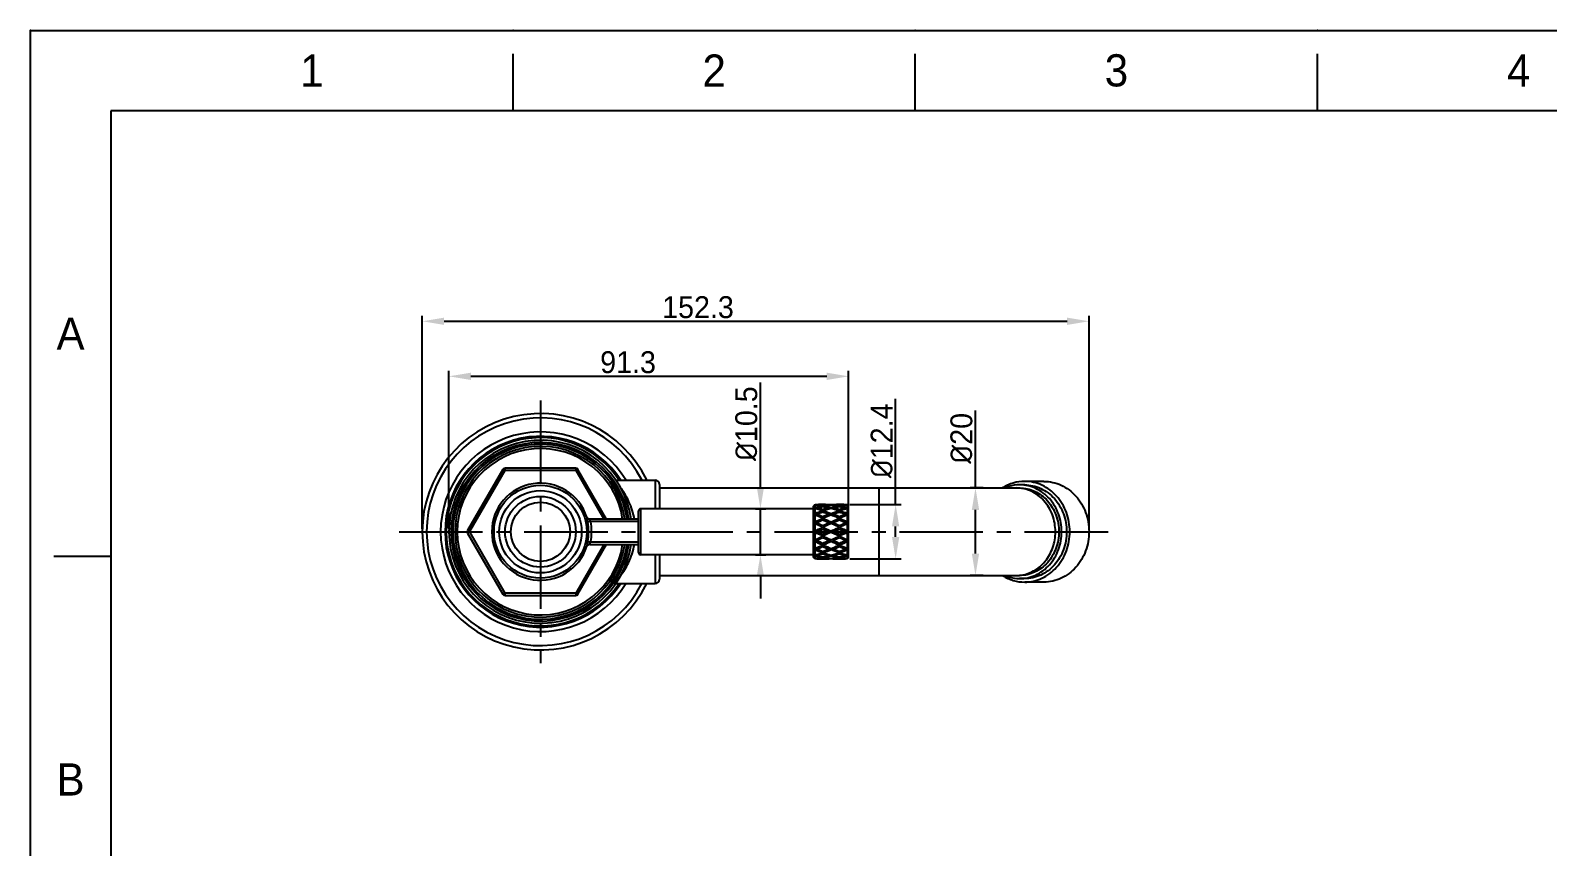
# Model space of a CAD drawing. Extents: x 9520 to 10292, y -16148 to -15602.
# Drawn here: x 9520.3 to 9866.9, y -15788.7 to -15602.3 of the extents above; entities that cross this region are included whole.
import ezdxf

# ---------------------------------------------------------------- set-up
doc = ezdxf.new("R2010")
doc.units = 0
doc.header["$MEASUREMENT"] = 0
doc.linetypes.add('CENTER2', pattern=[28.575, 19.05, -3.175, 3.175, -3.175])
doc.layers.get('0').update_dxf_attribs({"linetype": 'CONTINUOUS'})
doc.layers.get('DEFPOINTS').update_dxf_attribs({"linetype": 'CONTINUOUS'})
doc.layers.add('CENTER', color=1, linetype='CENTER2')
doc.layers.add('DIM', color=2, linetype='CONTINUOUS')
doc.styles.get("Standard").update_dxf_attribs({"font": 'Gulim.ttf'})
doc.dimstyles.new('ISO-25', dxfattribs={"dimtxt": 2.5, "dimasz": 2.5, "dimexe": 1.25, "dimexo": 0.625, "dimtad": 1, "dimdec": 1, "dimtxsty": 'Standard', "dimcen": 2.5, "dimadec": 0, "dimazin": 0, "dimtfac": 1, "dimtdec": 1, "dimtmove": 0, "dimatfit": 3, "dimfxl": 1, "dimarcsym": 0})

# ---------------------------------------------------------------- blocks, each defined once
blk = doc.blocks.new('*D25')
at = {"layer": 'DEFPOINTS', "color": 0, "transparency": 16777216}
for p in [(9707.25, -15681.3), (9615.95, -15716.8), (9707.25, -15716.84)]:
    blk.add_point(p, dxfattribs=at)
at = {"layer": 'DIM', "color": 3, "lineweight": -2, "transparency": 16777216}
for p, q in [((9615.95, -15716.17), (9615.95, -15680.05)), ((9707.25, -15716.21), (9707.25, -15680.05)), ((9620.95, -15681.3), (9702.25, -15681.3))]:
    blk.add_line(p, q, dxfattribs=at)
at = {"layer": 'DIM', "color": 3, "transparency": 16777216}
for points in [[(9620.95, -15680.47), (9620.95, -15682.14), (9615.95, -15681.3)], [(9702.25, -15680.47), (9702.25, -15682.14), (9707.25, -15681.3)]]:
    blk.add_solid(points, dxfattribs=at)
at = {"layer": 'DIM', "color": 3, "transparency": 16777216, "insert": (9656.86, -15678.11), "char_height": 5, "attachment_point": 5}
blk.add_mtext('91.3', dxfattribs=at)
blk = doc.blocks.new('*D26')
at = {"layer": 'DEFPOINTS', "color": 0, "transparency": 16777216}
for p in [(9762.17, -15668.73), (9609.85, -15716.8), (9762.17, -15716.8)]:
    blk.add_point(p, dxfattribs=at)
at = {"layer": 'DIM', "color": 3, "lineweight": -2, "transparency": 16777216}
for p, q in [((9609.85, -15716.17), (9609.85, -15667.48)), ((9614.85, -15668.73), (9757.17, -15668.73)), ((9762.17, -15716.17), (9762.17, -15667.48))]:
    blk.add_line(p, q, dxfattribs=at)
at = {"layer": 'DIM', "color": 3, "transparency": 16777216}
for points in [[(9614.85, -15667.9), (9614.85, -15669.56), (9609.85, -15668.73)], [(9757.17, -15667.9), (9757.17, -15669.56), (9762.17, -15668.73)]]:
    blk.add_solid(points, dxfattribs=at)
at = {"layer": 'DIM', "color": 3, "transparency": 16777216, "insert": (9672.84, -15665.54), "char_height": 5, "attachment_point": 5}
blk.add_mtext('152.3', dxfattribs=at)
blk = doc.blocks.new('*D27')
at = {"layer": 'DEFPOINTS', "color": 0, "transparency": 16777216}
for p in [(9736.23, -15706.8), (9738.63, -15706.8), (9738.63, -15726.8)]:
    blk.add_point(p, dxfattribs=at)
at = {"layer": 'DIM', "color": 3, "lineweight": -2, "transparency": 16777216}
for p, q in [((9736.23, -15706.8), (9736.23, -15689.14)), ((9738, -15706.8), (9734.98, -15706.8)), ((9736.23, -15721.8), (9736.23, -15711.8)), ((9738, -15726.8), (9734.98, -15726.8))]:
    blk.add_line(p, q, dxfattribs=at)
at = {"layer": 'DIM', "color": 3, "transparency": 16777216}
for points in [[(9735.39, -15711.8), (9737.06, -15711.8), (9736.23, -15706.8)], [(9735.39, -15721.8), (9737.06, -15721.8), (9736.23, -15726.8)]]:
    blk.add_solid(points, dxfattribs=at)
at = {"layer": 'DIM', "color": 3, "transparency": 16777216, "insert": (9733.04, -15695.47), "char_height": 5, "attachment_point": 5, "rotation": 90}
blk.add_mtext('{\\fISOCPEUR|b0|i0|c0|p34;%%C}20', dxfattribs=at)
blk = doc.blocks.new('*D28')
at = {"layer": 'DEFPOINTS', "color": 0, "transparency": 16777216}
for p in [(9706.9, -15710.6), (9717.99, -15710.6), (9706.9, -15723)]:
    blk.add_point(p, dxfattribs=at)
at = {"layer": 'DIM', "color": 3, "lineweight": -2, "transparency": 16777216}
for p, q in [((9717.99, -15710.6), (9717.99, -15686.48)), ((9707.52, -15710.6), (9719.24, -15710.6)), ((9717.99, -15718), (9717.99, -15715.6)), ((9707.52, -15723), (9719.24, -15723))]:
    blk.add_line(p, q, dxfattribs=at)
at = {"layer": 'DIM', "color": 3, "transparency": 16777216}
for points in [[(9717.16, -15715.6), (9718.82, -15715.6), (9717.99, -15710.6)], [(9717.16, -15718), (9718.82, -15718), (9717.99, -15723)]]:
    blk.add_solid(points, dxfattribs=at)
at = {"layer": 'DIM', "color": 3, "transparency": 16777216, "insert": (9714.8, -15696.04), "char_height": 5, "attachment_point": 5, "rotation": 90}
blk.add_mtext('{\\fISOCPEUR|b0|i0|c0|p34;%%C}12.4', dxfattribs=at)
blk = doc.blocks.new('*D29')
at = {"layer": 'DEFPOINTS', "color": 0, "transparency": 16777216}
for p in [(9685.39, -15711.55), (9687.1, -15711.55), (9685.39, -15722.05)]:
    blk.add_point(p, dxfattribs=at)
at = {"layer": 'DIM', "color": 3, "lineweight": -2, "transparency": 16777216}
for p, q in [((9687.1, -15706.55), (9687.1, -15682.69)), ((9686.01, -15711.55), (9688.35, -15711.55)), ((9687.1, -15722.05), (9687.1, -15711.55)), ((9686.01, -15722.05), (9688.35, -15722.05)), ((9687.1, -15727.05), (9687.1, -15732.05))]:
    blk.add_line(p, q, dxfattribs=at)
at = {"layer": 'DIM', "color": 3, "transparency": 16777216}
for points in [[(9686.26, -15706.55), (9687.93, -15706.55), (9687.1, -15711.55)], [(9686.26, -15727.05), (9687.93, -15727.05), (9687.1, -15722.05)]]:
    blk.add_solid(points, dxfattribs=at)
at = {"layer": 'DIM', "color": 3, "transparency": 16777216, "insert": (9683.9, -15692.12), "char_height": 5, "attachment_point": 5, "rotation": 90}
blk.add_mtext('{\\fISOCPEUR|b0|i0|c0|p34;%%C}10.5', dxfattribs=at)

msp = doc.modelspace()

# ---------------------------------------------------------------- linework, layer by layer
for p, q in [((9630.59, -15620.66), (9630.59, -15607.67)), ((9722.48, -15620.66), (9722.48, -15607.67)), ((9814.37, -15620.66), (9814.37, -15607.67)), ((10273.83, -15620.66), (9538.7, -15620.66)), ((9538.7, -15620.66), (9538.7, -16129.74)), ((9538.7, -15722.48), (9525.7, -15722.48))]:
    msp.add_line(p, q)
at = {"color": 7, "linetype": 'Continuous'}
for p, q in [((9628.27, -15702.55), (9620.22, -15716.5)), ((9628.71, -15702.8), (9620.65, -15716.75)), ((9628.27, -15702.55), (9628.71, -15702.8)), ((9628.79, -15702.75), (9628.79, -15702.25)), ((9644.9, -15702.25), (9628.79, -15702.25)), ((9628.79, -15702.75), (9644.9, -15702.75)), ((9644.9, -15702.25), (9644.9, -15702.75)), ((9644.99, -15702.8), (9645.42, -15702.55)), ((9651.4, -15713.9), (9644.99, -15702.8)), ((9651.97, -15713.9), (9645.42, -15702.55)), ((9654.04, -15705), (9663.05, -15705)), ((9663.05, -15705), (9663.05, -15711.55)), ((9664.05, -15706), (9664.05, -15711.55)), ((9664.05, -15706.8), (9746.32, -15706.8)), ((9714.17, -15706.8), (9714.17, -15726.8)), ((9747.47, -15706.1), (9746.32, -15706.1)), ((9751.87, -15705.3), (9747.47, -15705.3)), ((9659.25, -15721.55), (9659.25, -15712.05)), ((9659.75, -15722.05), (9659.75, -15711.55)), ((9699.25, -15711.55), (9659.75, -15711.55)), ((9699.25, -15710.95), (9699.6, -15710.6)), ((9699.25, -15722.65), (9699.25, -15710.95)), ((9699.26, -15711.02), (9699.25, -15711.02)), ((9699.26, -15711.02), (9699.25, -15711.02)), ((9699.25, -15711.03), (9699.25, -15711.03)), ((9699.25, -15711.67), (9699.31, -15711.6)), ((9699.27, -15711.71), (9699.25, -15711.72)), ((9699.56, -15710.68), (9699.6, -15710.65)), ((9699.6, -15710.6), (9706.9, -15710.6)), ((9699.6, -15710.65), (9699.6, -15710.6)), ((9699.6, -15711.28), (9699.6, -15710.72)), ((9699.6, -15712.66), (9699.6, -15711.51)), ((9700, -15710.76), (9700, -15710.68)), ((9700, -15711.62), (9700, -15711.39)), ((9701.13, -15711.14), (9701.12, -15710.98)), ((9701.13, -15712.37), (9701.12, -15712.11)), ((9701.14, -15710.62), (9701.14, -15710.6)), ((9701.36, -15710.6), (9701.14, -15710.6)), ((9701.36, -15710.82), (9701.36, -15710.92)), ((9701.36, -15711.76), (9701.36, -15711.99)), ((9701.57, -15710.6), (9701.57, -15710.62)), ((9701.59, -15710.98), (9701.58, -15711.14)), ((9701.6, -15712.11), (9701.58, -15712.37)), ((9702.72, -15710.68), (9702.72, -15710.76)), ((9702.72, -15711.39), (9702.72, -15711.61)), ((9703.25, -15710.66), (9703.25, -15710.7)), ((9703.25, -15711.31), (9703.25, -15711.47)), ((9703.78, -15710.76), (9703.78, -15710.68)), ((9703.78, -15711.61), (9703.78, -15711.39)), ((9704.91, -15712.37), (9704.9, -15712.11)), ((9704.91, -15711.14), (9704.91, -15710.98)), ((9704.93, -15710.62), (9704.93, -15710.6)), ((9705.14, -15710.6), (9704.93, -15710.6)), ((9705.14, -15710.82), (9705.14, -15710.92)), ((9705.14, -15711.76), (9705.14, -15711.99)), ((9705.35, -15710.6), (9705.35, -15710.62)), ((9705.37, -15710.98), (9705.36, -15711.14)), ((9705.38, -15712.11), (9705.37, -15712.37)), ((9706.5, -15710.68), (9706.5, -15710.76)), ((9706.5, -15711.39), (9706.5, -15711.62)), ((9706.9, -15710.6), (9706.9, -15710.65)), ((9707.25, -15710.95), (9706.9, -15710.6)), ((9706.9, -15710.65), (9706.93, -15710.68)), ((9706.9, -15710.72), (9706.9, -15711.28)), ((9706.9, -15711.51), (9706.9, -15712.66)), ((9707.25, -15711.02), (9707.23, -15711.02)), ((9707.25, -15711.02), (9707.23, -15711.02)), ((9707.25, -15711.72), (9707.23, -15711.71)), ((9707.25, -15711.03), (9707.24, -15711.03)), ((9707.25, -15722.65), (9707.25, -15710.95)), ((9647.39, -15713.35), (9647.4, -15713.36)), ((9647.63, -15714.54), (9648.29, -15714.4)), ((9659.25, -15713.9), (9648.15, -15713.9)), ((9648.15, -15713.9), (9648.2, -15713.95)), ((9648.29, -15714.4), (9659.25, -15714.4)), ((9699.6, -15713.02), (9699.25, -15713.1)), ((9699.6, -15714.56), (9699.6, -15713.02)), ((9699.6, -15716.6), (9699.6, -15714.98)), ((9701.13, -15715.69), (9699.6, -15714.98)), ((9700, -15713.06), (9700, -15712.83)), ((9700, -15714.89), (9700, -15714.77)), ((9700, -15714.77), (9701.36, -15715.4)), ((9701.36, -15715.48), (9700, -15714.89)), ((9701.13, -15714.03), (9701.12, -15713.87)), ((9701.36, -15713.4), (9701.36, -15713.59)), ((9701.36, -15715.4), (9702.72, -15714.77)), ((9702.72, -15714.89), (9701.36, -15715.48)), ((9701.36, -15715.4), (9701.36, -15715.48)), ((9701.59, -15713.87), (9701.58, -15714.03)), ((9703.25, -15714.92), (9701.58, -15715.69)), ((9702.72, -15712.83), (9702.72, -15713.06)), ((9702.72, -15714.77), (9702.72, -15714.89)), ((9703.25, -15712.94), (9703.25, -15712.71)), ((9703.25, -15714.62), (9703.25, -15714.75)), ((9704.92, -15715.69), (9703.25, -15714.92)), ((9703.78, -15713.06), (9703.78, -15712.83)), ((9703.78, -15714.89), (9703.78, -15714.77)), ((9703.78, -15714.77), (9705.14, -15715.4)), ((9705.14, -15715.48), (9703.78, -15714.89)), ((9704.91, -15714.03), (9704.9, -15713.87)), ((9705.14, -15713.4), (9705.14, -15713.59)), ((9705.14, -15715.4), (9706.5, -15714.77)), ((9706.5, -15714.89), (9705.14, -15715.48)), ((9705.14, -15715.4), (9705.14, -15715.48)), ((9705.37, -15713.87), (9705.36, -15714.03)), ((9706.9, -15714.98), (9705.36, -15715.69)), ((9706.5, -15712.83), (9706.5, -15713.06)), ((9706.5, -15714.77), (9706.5, -15714.89)), ((9706.9, -15713.02), (9706.9, -15714.56)), ((9706.9, -15714.98), (9706.9, -15716.6)), ((9620.65, -15716.75), (9620.22, -15716.5)), ((9620.22, -15717.1), (9620.65, -15716.85)), ((9620.22, -15717.1), (9628.27, -15731.05)), ((9620.65, -15716.85), (9628.71, -15730.8)), ((9699.6, -15718.62), (9699.6, -15717)), ((9699.6, -15718.62), (9701.13, -15717.9)), ((9699.6, -15720.58), (9699.6, -15719.03)), ((9700, -15718.71), (9701.36, -15718.11)), ((9701.36, -15718.19), (9700, -15718.82)), ((9700, -15718.71), (9700, -15718.82)), ((9701.15, -15715.95), (9701.14, -15715.9)), ((9701.14, -15717.7), (9701.15, -15717.65)), ((9701.36, -15718.19), (9701.36, -15718.11)), ((9701.36, -15718.11), (9702.72, -15718.71)), ((9702.72, -15718.82), (9701.36, -15718.19)), ((9701.58, -15715.9), (9701.57, -15715.95)), ((9701.57, -15717.65), (9701.58, -15717.7)), ((9701.58, -15717.9), (9703.25, -15718.68)), ((9702.72, -15718.82), (9702.72, -15718.71)), ((9703.25, -15716.67), (9703.25, -15716.66)), ((9703.25, -15716.93), (9703.25, -15716.94)), ((9703.25, -15718.68), (9704.92, -15717.9)), ((9703.25, -15718.97), (9703.25, -15718.85)), ((9703.78, -15718.71), (9705.14, -15718.11)), ((9705.14, -15718.19), (9703.78, -15718.82)), ((9703.78, -15718.71), (9703.78, -15718.82)), ((9704.93, -15715.95), (9704.92, -15715.9)), ((9704.92, -15717.7), (9704.93, -15717.65)), ((9705.14, -15718.19), (9705.14, -15718.11)), ((9705.14, -15718.11), (9706.5, -15718.71)), ((9706.5, -15718.82), (9705.14, -15718.19)), ((9705.36, -15715.9), (9705.35, -15715.95)), ((9705.35, -15717.65), (9705.36, -15717.7)), ((9705.36, -15717.9), (9706.9, -15718.62)), ((9706.5, -15718.82), (9706.5, -15718.71)), ((9706.9, -15717), (9706.9, -15718.62)), ((9706.9, -15719.03), (9706.9, -15720.58)), ((9644.99, -15730.8), (9651.4, -15719.7)), ((9645.42, -15731.05), (9651.97, -15719.7)), ((9648.29, -15719.2), (9647.63, -15719.06)), ((9648.2, -15719.64), (9648.15, -15719.7)), ((9648.15, -15719.7), (9659.25, -15719.7)), ((9659.25, -15719.2), (9648.29, -15719.2)), ((9699.25, -15722.05), (9659.75, -15722.05)), ((9663.05, -15722.05), (9663.05, -15728.6)), ((9664.05, -15722.05), (9664.05, -15727.6)), ((9699.25, -15721.88), (9699.27, -15721.89)), ((9699.31, -15721.99), (9699.25, -15721.92)), ((9699.6, -15722.09), (9699.6, -15720.94)), ((9699.6, -15722.88), (9699.6, -15722.31)), ((9700, -15720.54), (9700, -15720.76)), ((9700, -15721.98), (9700, -15722.21)), ((9701.12, -15719.73), (9701.13, -15719.56)), ((9701.12, -15721.49), (9701.13, -15721.22)), ((9701.12, -15722.62), (9701.13, -15722.46)), ((9701.36, -15720.2), (9701.36, -15720.01)), ((9701.36, -15721.83), (9701.36, -15721.61)), ((9701.58, -15719.56), (9701.59, -15719.73)), ((9701.58, -15721.22), (9701.6, -15721.49)), ((9701.58, -15722.46), (9701.59, -15722.62)), ((9702.72, -15720.76), (9702.72, -15720.54)), ((9702.72, -15722.21), (9702.72, -15721.98)), ((9703.25, -15720.65), (9703.25, -15720.89)), ((9703.25, -15722.28), (9703.25, -15722.13)), ((9703.78, -15720.54), (9703.78, -15720.76)), ((9703.78, -15721.98), (9703.78, -15722.21)), ((9704.9, -15719.73), (9704.91, -15719.56)), ((9704.9, -15721.49), (9704.91, -15721.22)), ((9704.91, -15722.62), (9704.91, -15722.46)), ((9705.14, -15720.2), (9705.14, -15720.01)), ((9705.14, -15721.83), (9705.14, -15721.61)), ((9705.36, -15719.56), (9705.37, -15719.73)), ((9705.36, -15722.46), (9705.37, -15722.62)), ((9705.37, -15721.22), (9705.38, -15721.49)), ((9706.5, -15720.76), (9706.5, -15720.54)), ((9706.5, -15722.21), (9706.5, -15721.98)), ((9706.9, -15720.58), (9707.25, -15720.5)), ((9706.9, -15720.94), (9706.9, -15722.09)), ((9706.9, -15722.31), (9706.9, -15722.88)), ((9707.23, -15721.89), (9707.25, -15721.88)), ((9699.25, -15722.56), (9699.25, -15722.57)), ((9699.25, -15722.58), (9699.26, -15722.58)), ((9699.25, -15722.58), (9699.26, -15722.58)), ((9699.25, -15722.65), (9699.6, -15723)), ((9699.6, -15722.95), (9699.56, -15722.91)), ((9699.6, -15723), (9699.6, -15722.95)), ((9701.14, -15723), (9699.6, -15723)), ((9700, -15722.84), (9700, -15722.92)), ((9701.14, -15723), (9701.14, -15722.98)), ((9701.36, -15722.78), (9701.36, -15722.68)), ((9701.36, -15723), (9701.57, -15723)), ((9701.57, -15722.98), (9701.57, -15723)), ((9704.93, -15723), (9701.57, -15723)), ((9702.72, -15722.92), (9702.72, -15722.84)), ((9703.25, -15722.94), (9703.25, -15722.89)), ((9703.78, -15722.84), (9703.78, -15722.92)), ((9704.93, -15723), (9704.93, -15722.98)), ((9705.14, -15722.78), (9705.14, -15722.68)), ((9705.14, -15723), (9705.35, -15723)), ((9705.35, -15722.98), (9705.35, -15723)), ((9706.9, -15723), (9705.35, -15723)), ((9706.5, -15722.92), (9706.5, -15722.84)), ((9707.25, -15722.65), (9706.9, -15723)), ((9706.93, -15722.91), (9706.9, -15722.95)), ((9706.9, -15722.95), (9706.9, -15723)), ((9707.23, -15722.58), (9707.25, -15722.58)), ((9707.23, -15722.58), (9707.25, -15722.58)), ((9707.24, -15722.57), (9707.25, -15722.56)), ((9654.04, -15728.6), (9663.05, -15728.6)), ((9664.05, -15726.8), (9746.32, -15726.8)), ((9747.47, -15727.5), (9746.32, -15727.5)), ((9751.87, -15728.3), (9747.47, -15728.3)), ((9628.71, -15730.8), (9628.27, -15731.05)), ((9628.79, -15731.35), (9628.79, -15730.85)), ((9644.9, -15730.85), (9628.79, -15730.85)), ((9628.79, -15731.35), (9644.9, -15731.35)), ((9644.9, -15730.85), (9644.9, -15731.35)), ((9645.42, -15731.05), (9644.99, -15730.8))]:
    msp.add_line(p, q, dxfattribs=at)
msp.add_lwpolyline([(9520.32, -15602.28), (10292.2, -15602.28), (10292.2, -16148.12), (9520.32, -16148.12)], close=True)
for radius in [10.6, 9.4, 8.07, 6.76]:
    msp.add_circle((9636.85, -15716.8), radius, dxfattribs=at)
for centre, radius, start, end in [((9636.85, -15716.8), 27, 25.9734, 334.0266), ((9636.85, -15716.8), 26, 27.0585, 332.9403), ((9636.85, -15716.8), 22.8, 31.222, 328.7807), ((9636.85, -15716.8), 21.8, 32.7734, 327.2266), ((9636.85, -15716.8), 21.5, 33.3123, 326.69), ((9636.85, -15716.8), 20.9, 7.9777, 352.0223), ((9636.85, -15716.8), 20.4, 8.1758, 351.8243), ((9636.85, -15716.8), 20, 8.3417, 351.6581), ((9636.85, -15716.8), 19.5, 8.5612, 351.4388), ((9636.85, -15716.8), 19, 8.7882, 351.212), ((9628.79, -15702.85), 0.6, 90, 150), ((9628.79, -15702.85), 0.1, 90, 150), ((9644.9, -15702.85), 0.6, 30, 90), ((9644.9, -15702.85), 0.1, 30, 90), ((9663.05, -15706), 1, 0, 90), ((9636.85, -15716.8), 11.1, 17.3801, 342.6199), ((9659.75, -15712.05), 0.5, 90, 180), ((9863.14, -15866.22), 225.72, 136.444, 136.5605), ((9724.56, -15738.8), 37.57, 131.6258, 132.3292), ((9705.66, -15739.5), 28.56, 102.7456, 102.9834), ((9706.23, -15722.78), 13.08, 120.4702, 122.1565), ((9634.51, -15653.18), 87.25, 317.9608, 318.2443), ((9701.32, -15739.85), 29.26, 90.3442, 93.3746), ((9697.11, -15737.65), 27.05, 83.876, 84.7268), ((9705.62, -15737.43), 26.83, 99.6449, 102.972), ((9691.85, -15740.67), 30.17, 74.342, 75.1284), ((9713.95, -15749.96), 39.97, 108.7294, 111.0452), ((9705.62, -15739.3), 28.35, 101.4392, 101.888), ((9702.14, -15739.29), 28.69, 91.5746, 94.2921), ((9697.99, -15737.38), 26.78, 82.7678, 85.6911), ((9697.22, -15736.68), 26.07, 81.3827, 83.886), ((9706.55, -15737.78), 27.19, 101.0078, 103.9414), ((9692.91, -15739.91), 29.39, 73.3014, 76.0493), ((9691.81, -15740.82), 30.34, 72.1318, 74.3406), ((9701.39, -15739.86), 29.26, 89.6525, 90.0681), ((9700.59, -15738.84), 28.24, 85.6862, 88.4471), ((9704.73, -15737.38), 26.78, 94.3089, 97.2322), ((9696.18, -15737.7), 27.11, 76.0542, 78.9965), ((9709.81, -15739.93), 29.41, 103.9517, 106.6976), ((9701.38, -15740.26), 29.66, 86.385, 89.6307), ((9705.51, -15736.79), 26.19, 96.1175, 98.6096), ((9697.11, -15737.34), 26.74, 76.7283, 80.3586), ((9711, -15741.16), 30.69, 105.6688, 107.8523), ((9688.98, -15749.34), 39.31, 68.7234, 71.2856), ((9705.62, -15737.78), 27.18, 94.9987, 96.1263), ((9710.91, -15740.82), 30.33, 104.625, 105.6671), ((9697.11, -15739.2), 28.25, 78.1089, 78.5588), ((9705.1, -15739.64), 29.04, 90.3342, 93.65), ((9700.88, -15737.78), 27.18, 83.8737, 85.0013), ((9709.36, -15737.2), 26.6, 99.6316, 103.2815), ((9695.58, -15740.87), 30.38, 74.3343, 75.3741), ((9717.6, -15749.58), 39.57, 108.721, 111.2666), ((9709.38, -15739.2), 28.25, 101.4412, 101.8907), ((9705.93, -15739.29), 28.69, 91.5746, 94.2921), ((9701.77, -15737.38), 26.78, 82.7678, 85.6911), ((9700.99, -15736.79), 26.19, 81.3904, 83.8825), ((9710.33, -15737.78), 27.19, 101.0078, 103.9414), ((9696.7, -15739.91), 29.39, 73.3014, 76.0493), ((9695.51, -15741.09), 30.62, 72.1434, 74.3321), ((9705.17, -15739.86), 29.26, 89.6525, 90.0681), ((9704.37, -15738.84), 28.24, 85.6862, 88.4471), ((9708.51, -15737.38), 26.78, 94.3089, 97.2322), ((9699.96, -15737.7), 27.11, 76.0542, 78.9965), ((9713.59, -15739.93), 29.41, 103.9517, 106.6976), ((9705.16, -15740.41), 29.81, 86.6527, 89.627), ((9709.27, -15736.68), 26.07, 96.1135, 98.6164), ((9700.85, -15737.56), 26.96, 77.0339, 80.3448), ((9714.73, -15740.96), 30.48, 105.6621, 107.8603), ((9692.62, -15749.74), 39.74, 68.9448, 71.2741), ((9709.38, -15737.65), 27.05, 95.2739, 96.1247), ((9700.87, -15739.3), 28.35, 78.1117, 78.5606), ((9714.64, -15740.66), 30.16, 104.872, 105.6588), ((9681.3, -15739.52), 38.53, 47.6796, 48.3655), ((9775.09, -15650.39), 91.42, 221.763, 222.0913), ((9700.15, -15722.96), 13.29, 57.8568, 59.5165), ((9550.7, -15859.24), 215.58, 43.4367, 43.5588), ((9700.83, -15739.5), 28.56, 77.0164, 77.2537), ((9648.15, -15713.1), 0.8, 198.1222, 270), ((9636.85, -15716.8), 11.02, 348.1536, 11.8464), ((9636.85, -15716.8), 11.69, 348.1536, 11.8464), ((9642.94, -15716.72), 15.65, 10.3921, 11.8942), ((9713.76, -15751.91), 41.5, 107.7226, 110.4688), ((9677.8, -15691.95), 30.06, 315.5011, 316.461), ((9757.68, -15848.02), 145.44, 112.882, 113.6897), ((9690.36, -15703.34), 14.54, 307.6684, 309.4325), ((9698.43, -15721.77), 6.89, 80.2596, 83.2016), ((9676.45, -15769.72), 61.25, 66.2452, 67.7915), ((9758.07, -15841.19), 139.47, 114.0972, 114.7843), ((9715.58, -15752.04), 42.19, 109.7061, 111.6793), ((9679.58, -15764.21), 55.28, 66.8071, 68.331), ((9679.75, -15767.06), 57.67, 67.9946, 69.4437), ((9773, -15871.88), 173.24, 114.4285, 114.9231), ((9687.02, -15752.34), 42.51, 68.3282, 70.2864), ((9723.34, -15764.72), 55.83, 111.6765, 113.1854), ((9722.85, -15766.75), 57.34, 110.5521, 112.0095), ((9628.16, -15875.25), 176.95, 65.0821, 65.5663), ((9689.06, -15751.57), 41.15, 69.8353, 72.2826), ((9649.08, -15838.59), 135.17, 66.3759, 67.1446), ((9726.47, -15770.2), 61.77, 112.0821, 113.7484), ((9648.75, -15832.15), 129.55, 65.1239, 65.9284), ((9717.34, -15751.29), 40.85, 107.7084, 110.174), ((9679.77, -15770.8), 62.42, 66.2587, 67.9074), ((9758.86, -15834.61), 132.25, 114.0798, 114.8679), ((9757.15, -15837.96), 134.49, 112.8535, 113.626), ((9719.36, -15752.04), 42.19, 109.7061, 111.6793), ((9683.37, -15764.21), 55.28, 66.8071, 68.331), ((9683.53, -15767.06), 57.67, 67.9946, 69.4437), ((9776.79, -15871.88), 173.24, 114.4285, 114.9231), ((9690.8, -15752.34), 42.51, 68.3282, 70.2864), ((9727.12, -15764.72), 55.83, 111.6765, 113.1854), ((9726.63, -15766.75), 57.34, 110.5521, 112.0095), ((9631.94, -15875.25), 176.95, 65.0821, 65.5663), ((9648.49, -15848.77), 146.25, 66.3125, 67.1158), ((9692.62, -15752.23), 41.85, 69.5425, 72.266), ((9649.21, -15839.45), 137.56, 65.2076, 65.9042), ((9729.91, -15769.41), 60.91, 112.2015, 113.7564), ((9728.84, -15691.8), 30.27, 223.5423, 224.4955), ((9705.49, -15719.96), 7.09, 75.6383, 78.5422), ((9716.19, -15703.26), 14.63, 230.5729, 232.3261), ((9708.06, -15721.77), 6.89, 96.7985, 99.7403), ((9620.74, -15716.8), 0.6, 150, 210), ((9620.74, -15716.8), 0.1, 150, 210), ((9645.18, -15587.52), 140.09, 292.7033, 293.5474), ((9695.92, -15708.93), 8.51, 293.0165, 295.6035), ((9645.13, -15846.19), 140.21, 66.453, 67.2964), ((9695.91, -15724.7), 8.54, 64.4012, 66.9787), ((9698.43, -15711.83), 6.89, 276.7984, 279.7404), ((9690.31, -15730.33), 14.63, 50.573, 52.326), ((9758.01, -15584.82), 146.26, 246.3125, 247.1158), ((9644.06, -15592.29), 136.15, 294.0752, 294.7861), ((9643.67, -15842.15), 137.08, 65.2164, 65.9223), ((9756.03, -15596.88), 134.56, 245.2032, 245.9154), ((9651.26, -15606.43), 120.65, 293.8278, 294.5353), ((9651.26, -15827.16), 120.65, 65.4647, 66.1722), ((9774.55, -15558.35), 176.95, 245.0821, 245.5663), ((9701.36, -15715.21), 0.531, 245.2241, 294.7781), ((9701.36, -15718.38), 0.531, 65.2219, 114.7759), ((9701.36, -15716.38), 0.529, 65.3571, 114.6424), ((9701.36, -15717.22), 0.529, 245.3576, 294.6429), ((9701.36, -15716.43), 0.53, 66.5824, 113.4179), ((9701.36, -15717.16), 0.53, 246.5831, 293.4165), ((9751.46, -15606.43), 120.65, 245.4647, 246.1722), ((9751.46, -15827.16), 120.65, 113.8278, 114.5354), ((9629.71, -15561.71), 173.25, 294.4285, 294.9231), ((9759.71, -15582.45), 145.61, 246.4627, 247.1822), ((9759.67, -15851.03), 145.49, 112.8175, 113.5376), ((9761.09, -15586.94), 142.03, 245.2256, 245.9656), ((9760.82, -15846.05), 141.37, 114.0326, 114.7762), ((9649.35, -15595.63), 134.49, 292.8535, 293.626), ((9647.64, -15598.99), 132.24, 294.0798, 294.8679), ((9645.67, -15587.54), 141.37, 294.0326, 294.7762), ((9646.83, -15582.56), 145.49, 292.8175, 293.5376), ((9646.78, -15851.14), 145.61, 66.4627, 67.1822), ((9645.4, -15846.66), 142.03, 65.2256, 65.9656), ((9757.42, -15595), 135.17, 246.3759, 247.1446), ((9757.74, -15601.44), 129.55, 245.1239, 245.9284), ((9655.04, -15606.43), 120.65, 293.8278, 294.5353), ((9655.04, -15827.16), 120.65, 65.4647, 66.1722), ((9778.33, -15558.35), 176.95, 245.0821, 245.5663), ((9705.14, -15715.21), 0.532, 245.2337, 294.7461), ((9705.14, -15716.38), 0.529, 65.3576, 114.6429), ((9705.14, -15717.22), 0.529, 245.3571, 294.6424), ((9705.14, -15718.38), 0.532, 65.2539, 114.7663), ((9705.14, -15716.43), 0.53, 66.5821, 113.4176), ((9705.14, -15717.16), 0.53, 246.5835, 293.4169), ((9755.24, -15606.43), 120.65, 245.4647, 246.1722), ((9755.24, -15827.16), 120.65, 113.8278, 114.5354), ((9633.49, -15561.71), 173.25, 294.4285, 294.9231), ((9761.36, -15587.41), 140.21, 246.453, 247.2964), ((9761.32, -15846.08), 140.09, 112.7033, 113.5474), ((9762.82, -15591.44), 137.08, 245.2164, 245.9223), ((9762.44, -15841.3), 136.15, 114.0752, 114.7861), ((9648.81, -15585.57), 145.43, 292.882, 293.6898), ((9647.81, -15591.06), 140.95, 294.1041, 294.7841), ((9710.59, -15708.9), 8.54, 244.4013, 246.9787), ((9710.57, -15724.67), 8.51, 113.0165, 115.6035), ((9708.06, -15711.83), 6.89, 260.2597, 263.2015), ((9716.13, -15730.26), 14.54, 127.6686, 129.4324), ((9648.15, -15720.5), 0.8, 90, 161.8778), ((9659.75, -15721.55), 0.5, 180, 270), ((9701.01, -15713.63), 7.09, 255.6385, 258.5421), ((9677.65, -15741.8), 30.28, 43.5424, 44.4955), ((9713.87, -15681.36), 41.85, 249.5426, 252.266), ((9705.66, -15694.09), 28.56, 257.0166, 257.2543), ((9706.34, -15710.64), 13.29, 237.8567, 239.5165), ((9634.33, -15780.58), 87.49, 41.7562, 42.0389), ((9676.7, -15664.47), 60.61, 292.2003, 293.763), ((9713.79, -15684.07), 39.5, 248.9413, 251.2841), ((9691.85, -15692.93), 30.17, 284.8716, 285.658), ((9705.63, -15696.09), 26.9, 257.0327, 260.3504), ((9705.62, -15694.3), 28.35, 258.112, 258.5608), ((9679.87, -15666.85), 57.34, 290.5521, 292.0095), ((9679.37, -15668.88), 55.83, 291.6765, 293.1854), ((9715.7, -15681.26), 42.51, 248.3281, 250.2864), ((9691.82, -15692.8), 30.3, 285.6581, 287.8695), ((9692.91, -15693.67), 29.41, 283.9517, 286.6976), ((9706.53, -15695.9), 27.11, 256.0542, 258.9965), ((9722.96, -15666.54), 57.67, 247.9946, 249.4437), ((9723.13, -15669.38), 55.28, 246.8071, 248.331), ((9687.13, -15681.56), 42.19, 289.7061, 291.6793), ((9709.8, -15693.69), 29.39, 253.3014, 256.0493), ((9696.16, -15695.82), 27.19, 281.0078, 283.9414), ((9689.16, -15682.31), 40.85, 287.7084, 290.1737), ((9726.87, -15662.45), 62.79, 246.2651, 247.9044), ((9697.14, -15696.4), 26.6, 279.6316, 283.2815), ((9688.87, -15683.96), 39.63, 288.7248, 291.2663), ((9711, -15692.45), 30.67, 252.1471, 254.3318), ((9710.91, -15692.76), 30.35, 254.3332, 255.3747), ((9697.11, -15694.39), 28.25, 281.4412, 281.8911), ((9680.09, -15663.55), 61.61, 292.0817, 293.7522), ((9717.43, -15682.03), 41.15, 249.835, 252.2826), ((9717.47, -15684.37), 39.18, 248.7209, 251.2915), ((9695.59, -15692.77), 30.34, 284.6253, 285.6664), ((9709.39, -15696.26), 26.74, 256.7283, 260.3586), ((9709.38, -15694.39), 28.25, 258.1093, 258.5588), ((9683.65, -15666.85), 57.34, 290.5521, 292.0095), ((9683.16, -15668.88), 55.83, 291.6765, 293.1854), ((9719.48, -15681.26), 42.51, 248.3281, 250.2864), ((9695.53, -15692.55), 30.57, 285.6661, 287.8584), ((9696.69, -15693.67), 29.41, 283.9517, 286.6976), ((9710.31, -15695.9), 27.11, 256.0542, 258.9965), ((9726.75, -15666.54), 57.67, 247.9946, 249.4437), ((9726.91, -15669.38), 55.28, 246.8071, 248.331), ((9690.91, -15681.56), 42.19, 289.7061, 291.6793), ((9713.58, -15693.69), 29.39, 253.3014, 256.0493), ((9699.95, -15695.82), 27.19, 281.0078, 283.9414), ((9692.73, -15681.69), 41.5, 287.7226, 290.4689), ((9700.87, -15696.14), 26.86, 279.6487, 282.9726), ((9730.31, -15663.26), 61.92, 246.2563, 247.7858), ((9692.51, -15683.53), 40.08, 288.7359, 291.0453), ((9714.72, -15692.66), 30.45, 252.1386, 254.3389), ((9714.64, -15692.94), 30.16, 254.3412, 255.128), ((9700.87, -15694.3), 28.35, 281.4394, 281.8883), ((9728.7, -15741.65), 30.07, 135.5012, 136.4609), ((9700.26, -15710.81), 13.09, 300.4704, 302.1563), ((9775.09, -15783.2), 91.42, 137.9087, 138.237), ((9700.83, -15694.09), 28.56, 282.7463, 282.9836), ((9725.2, -15694.08), 38.53, 227.6796, 228.3655), ((9855.85, -15574.29), 215.67, 223.4368, 223.5587), ((9697.11, -15695.95), 27.05, 275.2732, 276.124), ((9701.34, -15693.19), 29.81, 266.6534, 269.6277), ((9697.22, -15696.92), 26.07, 276.114, 278.6173), ((9697.99, -15696.22), 26.78, 274.3089, 277.2322), ((9702.12, -15694.75), 28.24, 265.6862, 268.4471), ((9701.32, -15693.67), 29.32, 269.6532, 270.068), ((9704.73, -15696.22), 26.78, 262.7678, 265.6911), ((9700.57, -15694.3), 28.69, 271.5746, 274.2921), ((9701.4, -15693.96), 29.04, 270.3342, 273.65), ((9705.51, -15696.8), 26.19, 261.3904, 263.8825), ((9705.62, -15695.81), 27.18, 263.8737, 265.0013), ((9700.88, -15695.81), 27.18, 274.9987, 276.1263), ((9705.12, -15693.33), 29.66, 266.385, 269.6307), ((9700.99, -15696.8), 26.19, 276.1175, 278.6096), ((9701.77, -15696.22), 26.78, 274.3089, 277.2322), ((9705.9, -15694.75), 28.24, 265.6862, 268.4471), ((9705.1, -15693.74), 29.26, 269.6525, 270.0681), ((9708.51, -15696.22), 26.78, 262.7678, 265.6911), ((9704.35, -15694.3), 28.69, 271.5746, 274.2921), ((9705.17, -15693.74), 29.26, 270.345, 273.3754), ((9709.27, -15696.91), 26.07, 261.3837, 263.8865), ((9709.38, -15695.95), 27.05, 263.8753, 264.7261), ((9681.94, -15694.79), 37.58, 311.6258, 312.3291), ((9543.45, -15567.47), 225.58, 316.4439, 316.5605), ((9663.05, -15727.6), 1, 270, 0), ((9745.53, -15718.76), 8.04, 270.0064, 275.5786), ((9628.79, -15730.75), 0.6, 210, 270), ((9628.79, -15730.75), 0.1, 210, 270), ((9644.9, -15730.75), 0.1, 270, 330), ((9644.9, -15730.75), 0.6, 270, 330)]:
    msp.add_arc(centre, radius, start, end, dxfattribs=at)
for points, knots in [([(9658.25, -15713.49), (9658.11, -15712.78), (9657.71, -15711.42), (9656.72, -15709.09), (9655.76, -15707.56), (9655.08, -15706.66)], [0, 0, 0, 0, 0.288965, 0.555736, 1, 1, 1, 1]), ([(9747.47, -15705.3), (9746.59, -15705.3), (9744.8, -15705.56), (9743.15, -15706.31), (9742.39, -15706.79)], [0, 0, 0, 0, 0.496223, 1, 1, 1, 1]), ([(9746.32, -15706.1), (9745.47, -15706.1), (9744.33, -15706.27), (9743.26, -15706.65), (9742.99, -15706.76)], [0, 0, 0, 0, 0.747792, 1, 1, 1, 1]), ([(9754.49, -15716.8), (9754.49, -15715.5), (9754.04, -15712.92), (9752.09, -15709.61), (9749.58, -15707.7), (9747.3, -15706.93), (9746.12, -15706.8), (9745.53, -15706.8)], [0, 0, 0, 0, 0.262135, 0.51716, 0.76171, 0.881394, 1, 1, 1, 1]), ([(9755.91, -15716.8), (9755.91, -15715.41), (9755.43, -15712.65), (9753.66, -15709.66), (9751.7, -15707.86), (9750.03, -15706.85), (9748.21, -15706.24), (9746.95, -15706.1), (9746.32, -15706.1)], [0, 0, 0, 0, 0.261806, 0.51648, 0.640499, 0.762001, 0.881539, 1, 1, 1, 1]), ([(9746.32, -15706.8), (9746.91, -15706.8), (9748.09, -15706.93), (9750.36, -15707.7), (9752.88, -15709.61), (9754.83, -15712.92), (9755.28, -15715.5), (9755.28, -15716.8)], [0, 0, 0, 0, 0.118611, 0.238299, 0.482856, 0.737853, 1, 1, 1, 1]), ([(9757.78, -15716.8), (9757.78, -15715.31), (9757.26, -15712.34), (9755.36, -15709.13), (9753.25, -15707.19), (9751.46, -15706.11), (9749.51, -15705.45), (9748.15, -15705.3), (9747.47, -15705.3)], [0, 0, 0, 0, 0.261806, 0.51648, 0.640499, 0.762002, 0.88154, 1, 1, 1, 1]), ([(9747.47, -15706.1), (9748.1, -15706.1), (9749.37, -15706.24), (9751.18, -15706.85), (9752.85, -15707.86), (9754.81, -15709.66), (9756.58, -15712.65), (9757.06, -15715.41), (9757.06, -15716.8)], [0, 0, 0, 0, 0.11846, 0.237996, 0.359496, 0.483514, 0.73819, 1, 1, 1, 1]), ([(9751.87, -15705.3), (9752.54, -15705.3), (9753.9, -15705.45), (9755.85, -15706.11), (9757.65, -15707.19), (9759.75, -15709.13), (9761.66, -15712.34), (9762.17, -15715.31), (9762.17, -15716.8)], [0, 0, 0, 0, 0.118459, 0.237995, 0.359495, 0.483514, 0.738191, 1, 1, 1, 1]), ([(9701.59, -15710.98), (9701.51, -15710.96), (9701.36, -15710.95), (9701.2, -15710.96), (9701.12, -15710.98)], [0, 0, 0, 0, 0.499969, 1, 1, 1, 1]), ([(9701.12, -15711.95), (9701.19, -15711.98), (9701.36, -15712), (9701.52, -15711.98), (9701.6, -15711.95)], [0, 0, 0, 0, 0.499984, 1, 1, 1, 1]), ([(9701.6, -15712.11), (9701.52, -15712.08), (9701.36, -15712.06), (9701.19, -15712.08), (9701.12, -15712.11)], [0, 0, 0, 0, 0.499975, 1, 1, 1, 1]), ([(9701.13, -15710.9), (9701.2, -15710.91), (9701.36, -15710.92), (9701.51, -15710.91), (9701.59, -15710.9)], [0, 0, 0, 0, 0.500004, 1, 1, 1, 1]), ([(9704.9, -15711.95), (9704.98, -15711.98), (9705.14, -15712), (9705.3, -15711.98), (9705.38, -15711.95)], [0, 0, 0, 0, 0.499975, 1, 1, 1, 1]), ([(9705.38, -15712.11), (9705.3, -15712.08), (9705.14, -15712.06), (9704.98, -15712.08), (9704.9, -15712.11)], [0, 0, 0, 0, 0.499984, 1, 1, 1, 1]), ([(9704.91, -15710.9), (9704.99, -15710.91), (9705.14, -15710.92), (9705.29, -15710.91), (9705.37, -15710.9)], [0, 0, 0, 0, 0.499972, 1, 1, 1, 1]), ([(9705.37, -15710.98), (9705.29, -15710.96), (9705.14, -15710.95), (9704.98, -15710.96), (9704.91, -15710.98)], [0, 0, 0, 0, 0.500001, 1, 1, 1, 1]), ([(9647.44, -15713.48), (9647.46, -15713.56), (9647.49, -15713.73), (9647.53, -15713.99), (9647.58, -15714.26), (9647.61, -15714.44), (9647.63, -15714.54)], [0, 0, 0, 0, 0.229135, 0.479876, 0.738577, 1, 1, 1, 1]), ([(9648.2, -15713.95), (9648.12, -15713.96), (9647.95, -15713.95), (9647.72, -15713.86), (9647.53, -15713.69), (9647.46, -15713.55), (9647.44, -15713.48)], [0, 0, 0, 0, 0.256935, 0.518389, 0.769001, 1, 1, 1, 1]), ([(9648.29, -15714.4), (9648.27, -15714.36), (9648.24, -15714.27), (9648.23, -15714.12), (9648.24, -15714), (9648.2, -15713.95)], [0, 0, 0, 0, 0.30274, 0.58419, 1, 1, 1, 1]), ([(9701.12, -15713.66), (9701.19, -15713.69), (9701.36, -15713.73), (9701.52, -15713.69), (9701.59, -15713.66)], [0, 0, 0, 0, 0.499989, 1, 1, 1, 1]), ([(9701.59, -15713.87), (9701.52, -15713.84), (9701.36, -15713.8), (9701.19, -15713.84), (9701.12, -15713.87)], [0, 0, 0, 0, 0.499984, 1, 1, 1, 1]), ([(9701.13, -15712.37), (9701.14, -15712.37), (9701.2, -15712.35), (9701.26, -15712.34), (9701.3, -15712.34)], [0, 0, 0, 0, 0.244296, 1, 1, 1, 1]), ([(9701.13, -15714.03), (9701.2, -15714), (9701.36, -15713.97), (9701.51, -15714), (9701.58, -15714.03)], [0, 0, 0, 0, 0.500016, 1, 1, 1, 1]), ([(9701.41, -15712.34), (9701.42, -15712.34), (9701.48, -15712.34), (9701.54, -15712.36), (9701.58, -15712.37)], [0, 0, 0, 0, 0.254913, 1, 1, 1, 1]), ([(9704.9, -15713.66), (9704.98, -15713.69), (9705.14, -15713.73), (9705.3, -15713.69), (9705.38, -15713.66)], [0, 0, 0, 0, 0.499982, 1, 1, 1, 1]), ([(9705.37, -15713.87), (9705.3, -15713.84), (9705.14, -15713.8), (9704.98, -15713.84), (9704.9, -15713.87)], [0, 0, 0, 0, 0.500001, 1, 1, 1, 1]), ([(9704.91, -15712.37), (9704.92, -15712.37), (9704.98, -15712.35), (9705.04, -15712.34), (9705.09, -15712.34)], [0, 0, 0, 0, 0.2443, 1, 1, 1, 1]), ([(9704.91, -15714.03), (9704.98, -15714), (9705.14, -15713.97), (9705.29, -15714), (9705.36, -15714.03)], [0, 0, 0, 0, 0.5, 1, 1, 1, 1]), ([(9705.19, -15712.34), (9705.21, -15712.34), (9705.27, -15712.34), (9705.32, -15712.36), (9705.37, -15712.37)], [0, 0, 0, 0, 0.254912, 1, 1, 1, 1]), ([(9746.31, -15726.76), (9747.42, -15726.65), (9749.65, -15725.95), (9752.34, -15723.65), (9754.09, -15720.46), (9754.49, -15718.02), (9754.49, -15716.8)], [0, 0, 0, 0, 0.237407, 0.482895, 0.738217, 1, 1, 1, 1]), ([(9755.28, -15716.8), (9755.28, -15718.09), (9754.83, -15720.67), (9752.88, -15723.99), (9750.36, -15725.9), (9748.09, -15726.67), (9746.91, -15726.8), (9746.32, -15726.8)], [0, 0, 0, 0, 0.262144, 0.517137, 0.761697, 0.881388, 1, 1, 1, 1]), ([(9746.32, -15727.5), (9746.95, -15727.5), (9748.21, -15727.36), (9750.03, -15726.74), (9751.7, -15725.74), (9753.66, -15723.94), (9755.43, -15720.94), (9755.91, -15718.18), (9755.91, -15716.8)], [0, 0, 0, 0, 0.11846, 0.237996, 0.359496, 0.483514, 0.73819, 1, 1, 1, 1]), ([(9747.47, -15728.3), (9748.15, -15728.3), (9749.51, -15728.15), (9751.46, -15727.48), (9753.25, -15726.41), (9755.36, -15724.47), (9757.26, -15721.25), (9757.78, -15718.29), (9757.78, -15716.8)], [0, 0, 0, 0, 0.118459, 0.237995, 0.359495, 0.483514, 0.738191, 1, 1, 1, 1]), ([(9757.06, -15716.8), (9757.06, -15718.18), (9756.58, -15720.94), (9754.81, -15723.94), (9752.85, -15725.74), (9751.18, -15726.74), (9749.37, -15727.36), (9748.1, -15727.5), (9747.47, -15727.5)], [0, 0, 0, 0, 0.261806, 0.51648, 0.640499, 0.762001, 0.881539, 1, 1, 1, 1]), ([(9762.17, -15716.8), (9762.17, -15718.29), (9761.66, -15721.25), (9759.75, -15724.47), (9757.65, -15726.41), (9755.85, -15727.48), (9753.9, -15728.15), (9752.54, -15728.3), (9751.87, -15728.3)], [0, 0, 0, 0, 0.261806, 0.51648, 0.640499, 0.762002, 0.88154, 1, 1, 1, 1]), ([(9647.63, -15719.06), (9647.61, -15719.15), (9647.58, -15719.33), (9647.53, -15719.6), (9647.49, -15719.86), (9647.46, -15720.03), (9647.44, -15720.11)], [0, 0, 0, 0, 0.261424, 0.520124, 0.770866, 1, 1, 1, 1]), ([(9647.44, -15720.11), (9647.46, -15720.04), (9647.53, -15719.9), (9647.72, -15719.74), (9647.95, -15719.65), (9648.12, -15719.64), (9648.2, -15719.64)], [0, 0, 0, 0, 0.230999, 0.481611, 0.743065, 1, 1, 1, 1]), ([(9648.2, -15719.64), (9648.22, -15719.62), (9648.23, -15719.57), (9648.23, -15719.51), (9648.23, -15719.43), (9648.24, -15719.32), (9648.27, -15719.24), (9648.29, -15719.2)], [0, 0, 0, 0, 0.182312, 0.294019, 0.41897, 0.698901, 1, 1, 1, 1]), ([(9655.12, -15726.88), (9655.82, -15725.94), (9657.22, -15723.69), (9658.06, -15721.15), (9658.33, -15719.71)], [0, 0, 0, 0, 0.445252, 1, 1, 1, 1]), ([(9701.12, -15719.73), (9701.19, -15719.76), (9701.36, -15719.79), (9701.52, -15719.76), (9701.59, -15719.73)], [0, 0, 0, 0, 0.500018, 1, 1, 1, 1]), ([(9701.59, -15719.93), (9701.52, -15719.9), (9701.36, -15719.87), (9701.19, -15719.9), (9701.12, -15719.93)], [0, 0, 0, 0, 0.500013, 1, 1, 1, 1]), ([(9701.12, -15721.49), (9701.19, -15721.51), (9701.36, -15721.54), (9701.52, -15721.51), (9701.6, -15721.49)], [0, 0, 0, 0, 0.500028, 1, 1, 1, 1]), ([(9701.6, -15721.64), (9701.52, -15721.62), (9701.36, -15721.6), (9701.19, -15721.62), (9701.12, -15721.64)], [0, 0, 0, 0, 0.500018, 1, 1, 1, 1]), ([(9701.13, -15719.56), (9701.2, -15719.59), (9701.36, -15719.62), (9701.51, -15719.59), (9701.58, -15719.56)], [0, 0, 0, 0, 0.500016, 1, 1, 1, 1]), ([(9701.13, -15721.22), (9701.14, -15721.23), (9701.2, -15721.25), (9701.26, -15721.25), (9701.3, -15721.26)], [0, 0, 0, 0, 0.244296, 1, 1, 1, 1]), ([(9701.41, -15721.26), (9701.42, -15721.26), (9701.48, -15721.25), (9701.54, -15721.24), (9701.58, -15721.22)], [0, 0, 0, 0, 0.254913, 1, 1, 1, 1]), ([(9704.9, -15719.73), (9704.98, -15719.76), (9705.14, -15719.79), (9705.3, -15719.76), (9705.37, -15719.73)], [0, 0, 0, 0, 0.500001, 1, 1, 1, 1]), ([(9705.38, -15719.93), (9705.3, -15719.9), (9705.14, -15719.87), (9704.98, -15719.9), (9704.9, -15719.93)], [0, 0, 0, 0, 0.50002, 1, 1, 1, 1]), ([(9704.9, -15721.49), (9704.98, -15721.51), (9705.14, -15721.54), (9705.3, -15721.51), (9705.38, -15721.49)], [0, 0, 0, 0, 0.500018, 1, 1, 1, 1]), ([(9705.38, -15721.64), (9705.3, -15721.62), (9705.14, -15721.6), (9704.98, -15721.62), (9704.9, -15721.64)], [0, 0, 0, 0, 0.500028, 1, 1, 1, 1]), ([(9704.91, -15719.56), (9704.98, -15719.59), (9705.14, -15719.62), (9705.29, -15719.59), (9705.36, -15719.56)], [0, 0, 0, 0, 0.5, 1, 1, 1, 1]), ([(9704.91, -15721.22), (9704.92, -15721.23), (9704.98, -15721.25), (9705.04, -15721.25), (9705.09, -15721.26)], [0, 0, 0, 0, 0.2443, 1, 1, 1, 1]), ([(9705.19, -15721.26), (9705.21, -15721.26), (9705.27, -15721.25), (9705.32, -15721.24), (9705.37, -15721.22)], [0, 0, 0, 0, 0.254912, 1, 1, 1, 1]), ([(9701.12, -15722.62), (9701.2, -15722.63), (9701.36, -15722.64), (9701.51, -15722.63), (9701.59, -15722.62)], [0, 0, 0, 0, 0.500033, 1, 1, 1, 1]), ([(9701.59, -15722.69), (9701.51, -15722.68), (9701.36, -15722.67), (9701.2, -15722.68), (9701.13, -15722.69)], [0, 0, 0, 0, 0.500001, 1, 1, 1, 1]), ([(9704.91, -15722.62), (9704.98, -15722.63), (9705.14, -15722.64), (9705.29, -15722.63), (9705.37, -15722.62)], [0, 0, 0, 0, 0.5, 1, 1, 1, 1]), ([(9705.37, -15722.69), (9705.29, -15722.68), (9705.14, -15722.67), (9704.99, -15722.68), (9704.91, -15722.69)], [0, 0, 0, 0, 0.500029, 1, 1, 1, 1]), ([(9742.4, -15726.81), (9743.16, -15727.29), (9744.8, -15728.04), (9746.59, -15728.3), (9747.47, -15728.3)], [0, 0, 0, 0, 0.503768, 1, 1, 1, 1]), ([(9742.99, -15726.83), (9743.25, -15726.94), (9744.32, -15727.32), (9745.47, -15727.5), (9746.32, -15727.5)], [0, 0, 0, 0, 0.252215, 1, 1, 1, 1])]:
    msp.add_open_spline(points, degree=3, knots=knots, dxfattribs=at)
for p in [(9630.59, -15602.28), (9722.48, -15602.28), (9814.37, -15602.28)]:
    msp.add_point(p)
at = {"layer": 'CENTER'}
for p, q in [((9636.85, -15686.8), (9636.85, -15746.8)), ((9604.59, -15716.8), (9767.58, -15716.8))]:
    msp.add_line(p, q, dxfattribs=at)
at = {"layer": 'DIM', "color": 7}
msp.add_point((9520.32, -15602.28), dxfattribs=at)

# ---------------------------------------------------------------- texts
at = {"char_height": 7.35, "attachment_point": 5}
for s, width, insert in [('1', 64.98, (9584.64, -15611.47)), ('2', 64.98, (9676.54, -15611.47)), ('3', 64.98, (9768.43, -15611.47)), ('4', 64.98, (9860.32, -15611.47)), ('A', 12.996, (9529.51, -15671.57)), ('B', 12.996, (9529.51, -15773.38))]:
    msp.add_mtext_dynamic_manual_height_columns(s, width=width, gutter_width=16.25, heights=[0], dxfattribs=dict(at, insert=insert))

# ---------------------------------------------------------------- dimensions: what is measured, and where the dimension line sits
at = {"layer": 'DIM'}
dim = msp.add_linear_dim(base=(9762.17, -15668.73), p1=(9609.85, -15716.8), p2=(9762.17, -15716.8), text='152.3', dimstyle='ISO-25', override={"dimtxt": 5, "dimasz": 5, "dimdsep": 46, "dimcen": 5, "dimclrd": 3, "dimclre": 3, "dimclrt": 3, "dimfxl": 1.25}, dxfattribs=at)
dim.commit()
dim.dimension.update_dxf_attribs({"geometry": '*D26', "text_midpoint": (9672.84, -15668.73), "dimtype": 160})
dim = msp.add_linear_dim(base=(9707.25, -15681.3), p1=(9615.95, -15716.8), p2=(9707.25, -15716.84), dimstyle='ISO-25', override={"dimtxt": 5, "dimasz": 5, "dimdsep": 46, "dimcen": 5, "dimclrd": 3, "dimclre": 3, "dimclrt": 3, "dimfxl": 1.25}, dxfattribs=at)
dim.commit()
dim.dimension.update_dxf_attribs({"geometry": '*D25', "text_midpoint": (9656.86, -15681.3), "dimtype": 160})
for base, p1, p2, picture, middle in [((9687.1, -15711.55), (9685.39, -15722.05), (9685.39, -15711.55), '*D29', (9687.1, -15692.12)), ((9717.99, -15710.6), (9706.9, -15723), (9706.9, -15710.6), '*D28', (9717.99, -15696.04)), ((9736.23, -15706.8), (9738.63, -15726.8), (9738.63, -15706.8), '*D27', (9736.23, -15695.47))]:
    dim = msp.add_linear_dim(base=base, p1=p1, p2=p2, angle=90, text='{\\fISOCPEUR|b0|i0|c0|p34;%%C}<>', dimstyle='ISO-25', override={"dimtxt": 5, "dimasz": 5, "dimdsep": 46, "dimcen": 5, "dimclrd": 3, "dimclre": 3, "dimclrt": 3, "dimfxl": 1.25}, dxfattribs=at)
    dim.commit()
    dim.dimension.update_dxf_attribs({"geometry": picture, "text_midpoint": middle, "dimtype": 160})

doc.saveas('drawing.dxf')
